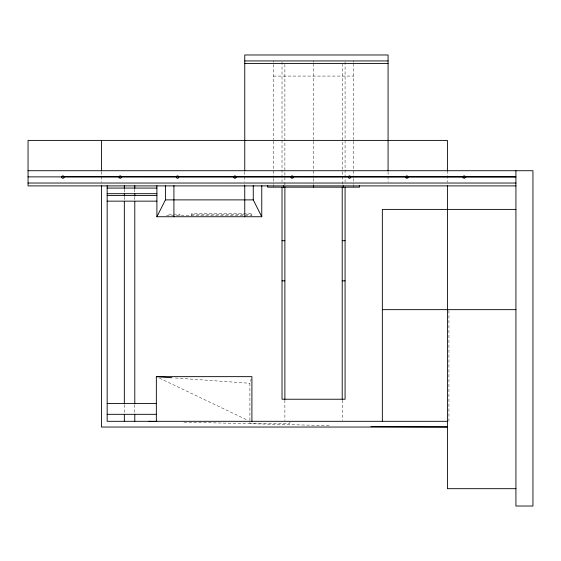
<?xml version="1.0" encoding="UTF-8"?>
<svg xmlns="http://www.w3.org/2000/svg" width="561" height="561" viewBox="0 0 561 561"><rect width="100%" height="100%" fill="white"/><g stroke="black" fill="none" stroke-linecap="round" stroke-linejoin="round"><path stroke-width="0.42" stroke-dasharray="2.81 2.1" d="M290.065 421.977L289.693 423.317L249.904 423.317L249.904 421.977M249.904 420.448L249.904 383.275L251.16 379.131M273.417 76.079L353.682 76.079M191.806 214.772L251.889 214.772M166.456 215.592L251.889 215.592L251.889 213.299L191.806 213.299L191.806 215.592M183.959 422.145L330.78 425.666M175.397 378.002L249.904 383.275M159.485 378.149L247.548 420.182M448.926 310.521L448.926 421.311M447.412 170.726L447.412 182.213M388.079 171.722L388.079 182.164M353.682 60.939L353.682 62.257M353.682 63.575L353.682 139.528M353.682 141.26L353.682 177.634M353.682 178.496L353.682 183.692M353.682 184.562L353.682 187.157M345.078 61.808L345.078 182.241M342.217 63.575L342.217 187.157M342.217 400.084L342.217 420.462M313.55 60.939L313.55 62.257M313.55 63.575L313.55 139.528M313.55 141.26L313.55 177.634M313.55 178.496L313.55 183.692M313.55 184.562L313.55 187.157M284.883 64.41L284.883 187.157M284.883 400.084L284.883 420.462M282.022 61.808L282.022 182.241M273.417 60.939L273.417 62.257M273.417 64.41L273.417 139.528M273.417 141.26L273.417 177.634M273.417 178.496L273.417 183.692M273.417 184.562L273.417 187.157M244.757 171.722L244.757 182.164M244.757 184.464L244.757 185.894M179.899 215.592L179.899 214.162L168.433 214.162L168.433 215.592M134.787 189.162L134.787 192.668M134.787 197.044L134.787 199.674M134.787 404.663L134.787 413.429M124.332 189.162L124.332 192.668M124.332 197.044L124.332 199.674M124.332 404.663L124.332 413.429M101.429 171.547L101.429 182.213"/><path stroke-width="0.84" d="M261.763 185.621L261.763 216.742L156.905 216.742L165.411 199.884L165.411 185.558M244.757 60.939L388.079 60.939M244.757 63.575L388.079 63.575M28.05 170.726L532.95 170.726L532.95 506.022L515.924 506.022L515.924 170.726M64.059 176.743L64.101 177.059A1.206 1.206 0 0 1 62.895 178.258A1.206 1.206 0 0 1 61.689 177.059L61.731 176.743A1.206 1.206 0 0 1 64.059 176.743L515.924 176.876L28.05 176.876M28.05 183.033L515.924 183.033M515.924 185.894L28.05 185.894L28.05 140.397L447.412 140.397L447.412 170.853M107.165 188.075L156.905 188.075M107.165 193.692L156.905 193.692M107.165 195.53L156.905 195.53M165.411 199.884L253.256 199.884L261.763 216.742M107.165 201.147L156.905 201.147M515.924 209.4L382.343 209.4L382.343 421.311M282.022 240.711L284.883 240.711M342.217 240.711L345.078 240.711M282.022 280.844L284.883 280.844M342.217 280.844L345.078 280.844M382.343 309.651L515.924 309.651M156.344 421.311L156.344 376.648L251.91 376.648L251.91 421.311M107.165 403.541L156.344 403.541M107.165 414.32L156.344 414.32M447.412 421.311L107.165 421.311L107.165 185.656M370.982 426.633L447.412 426.907M447.412 427.04L101.429 427.04L101.429 185.656M515.924 488.687L447.412 488.687L447.412 185.586M149.002 421.311L156.87 421.5M156.344 376.648L171.932 377.756M388.079 170.726L388.079 54.978L244.757 54.978L244.757 170.726M359.412 185.509L359.412 187.157L267.688 187.157L267.688 185.509M345.078 187.479L345.078 399.236L282.022 399.236L282.022 187.479M343.57 185.509L343.57 187.157M342.217 187.157L342.217 399.236M313.55 185.509L313.55 187.157M284.883 186.89L284.883 399.236M283.529 185.509L283.529 187.157M253.256 185.558L253.256 199.884M244.757 185.558L244.757 216.742M173.917 185.558L173.917 216.742M156.905 185.621L156.905 216.742M134.787 185.656L134.787 188.286M134.787 193.545L134.787 196.175M134.787 201.427L134.787 403.787M134.787 414.298L134.787 421.311M124.332 185.656L124.332 188.286M124.332 193.545L124.332 196.175M124.332 201.427L124.332 403.787M124.332 414.298L124.332 421.311M101.429 140.397L101.429 170.726M119.058 176.743L119.023 177.059A1.206 1.206 0 0 0 120.222 178.258A1.206 1.206 0 0 0 121.428 177.059L121.386 176.743A1.206 1.206 0 0 0 119.058 176.743M176.392 176.743L176.35 177.059A1.206 1.206 0 0 0 177.556 178.258A1.206 1.206 0 0 0 178.756 177.059L178.714 176.743A1.206 1.206 0 0 0 176.392 176.743M233.72 176.743L233.678 177.059A1.206 1.206 0 0 0 234.884 178.258A1.206 1.206 0 0 0 236.09 177.059L236.048 176.743A1.206 1.206 0 0 0 233.72 176.743M291.047 176.743L291.005 177.059A1.206 1.206 0 0 0 292.211 178.258A1.206 1.206 0 0 0 293.417 177.059L293.375 176.743A1.206 1.206 0 0 0 291.047 176.743M348.381 176.743L348.339 177.059A1.206 1.206 0 0 0 349.538 178.258A1.206 1.206 0 0 0 350.744 177.059L350.702 176.743A1.206 1.206 0 0 0 348.381 176.743M405.708 176.743L405.666 177.059A1.206 1.206 0 0 0 406.872 178.258A1.206 1.206 0 0 0 408.071 177.059L408.036 176.743A1.206 1.206 0 0 0 405.708 176.743M463.035 176.743L462.993 177.059A1.206 1.206 0 0 0 464.199 178.258A1.206 1.206 0 0 0 465.406 177.059L465.364 176.743A1.206 1.206 0 0 0 463.035 176.743"/></g></svg>
